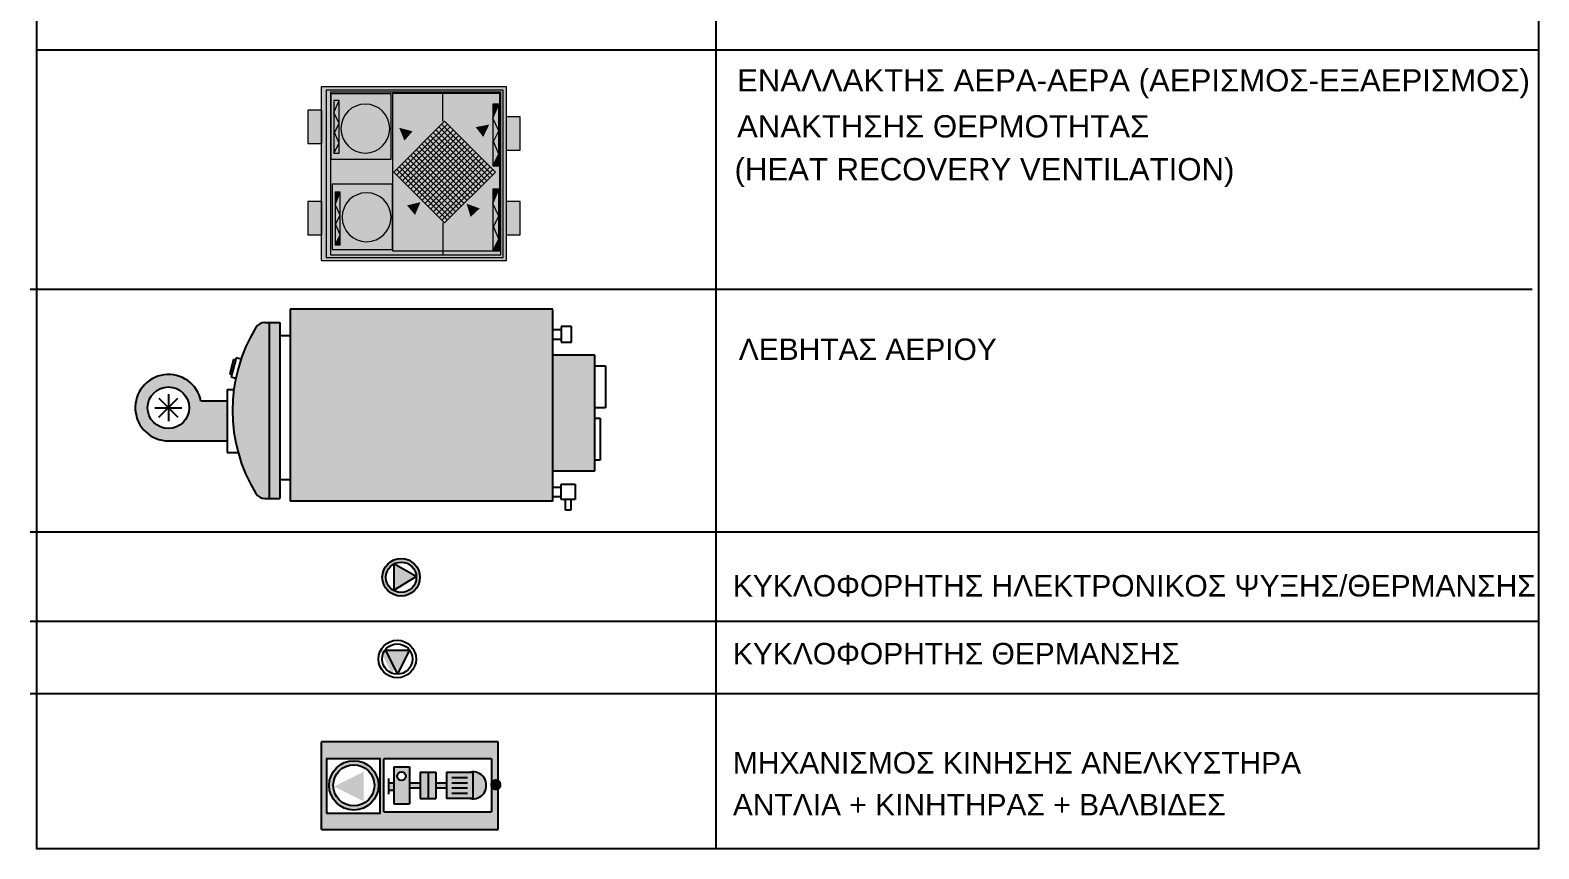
# Model space of a CAD drawing. Header units: metres. Extents: x -11 to 85, y -301 to 135.
# Drawn here: x 64.52 to 72.97, y -33.6 to -29.01 of the extents above; entities that cross this region are included whole.
import ezdxf

# ---------------------------------------------------------------- set-up
doc = ezdxf.new("R2010")
doc.units = ezdxf.units.M
doc.header["$LTSCALE"] = 0.036
for name, color, linetype in [('anelkistiras', 210, 'Continuous'), ('elec endodapedio hatch', 41, 'Continuous'), ('KYKLOFORHTES', 152, 'Continuous'), ('mihanologika text', 20, 'Continuous'), ('SYMBOLA', 160, 'Continuous'), ('therm levit', 220, 'Continuous'), ('therm levit hatch', 211, 'Continuous')]:
    doc.layers.add(name, color=color, linetype=linetype)
for name, color, linetype, lineweight in [('fan enallaktis', 162, 'Continuous', 0), ('fan enallaktis hatch', 141, 'Continuous', 0), ('kaer levit', 240, 'Continuous', 0)]:
    doc.layers.add(name, color=color, linetype=linetype, lineweight=lineweight)
doc.styles.add('TSK_OM', font='arial.ttf')

# ---------------------------------------------------------------- blocks, each defined once
blk = doc.blocks.new('KYKLOFORHTES SYMBATIKOI')
at = {"layer": 'KYKLOFORHTES', "extrusion": (-0.017452, 3.20596e-18, 0.999848)}
blk.add_hatch(color=234, dxfattribs=at).paths.add_polyline_path([(-154.5861, 100.3186), (-154.7187, 100.2523), (-154.7187, 100.3849)])
at = {"layer": 'KYKLOFORHTES', "color": 234, "extrusion": (-0.017452, 3.20596e-18, 0.999848), "elevation": -1.8024, "flags": 128}
blk.add_lwpolyline([(-154.5861, 100.3186), (-154.7187, 100.2523), (-154.7187, 100.3849)], close=True, dxfattribs=at)
at = {"layer": 'KYKLOFORHTES', "color": 234, "extrusion": (-0.017452, 3.20596e-18, 0.999848)}
for radius in [0.1053, 0.0851]:
    blk.add_circle((-154.6684, 100.3181, -1.7511), radius, dxfattribs=at)
blk.add_solid([(-154.7187, 100.2523, -1.8024), (-154.7187, 100.3849, -1.8024), (-154.5861, 100.3186, -1.8024)], dxfattribs=at)
blk = doc.blocks.new('gY1_a36')
at = {"layer": 'SYMBOLA', "color": 0}
blk.add_solid([(0.15, 0.075), (0.15, -0.075), (0, 0)], dxfattribs=at)
blk = doc.blocks.new('mixanismos anelkistira')
at = {"layer": 'elec endodapedio hatch'}
h = blk.add_hatch(color=256, dxfattribs=at)
h.paths.add_polyline_path([(119.4568, 140.0632), (119.4568, 139.5712), (120.4458, 139.5712), (120.4458, 139.8145, -0.750973), (120.4167, 139.8229, -0.750973), (120.4458, 139.8314), (120.4458, 140.0632)])
h.paths.add_polyline_path([(119.7826, 139.9695), (119.7826, 139.6609), (119.4852, 139.6609), (119.4852, 139.9695)], flags=16)
h.paths.add_polyline_path([(119.805, 139.9671), (120.4087, 139.9671), (120.4087, 139.6719), (119.805, 139.6719)], flags=16)
h.paths.add_polyline_path([(119.8611, 139.9228), (119.9496, 139.9228), (119.9496, 139.8343), (120.0087, 139.8343), (120.0087, 139.8933), (120.0972, 139.8933), (120.0972, 139.8343), (120.1562, 139.8343), (120.1562, 139.8933), (120.2887, 139.8933, -1.225622), (120.2887, 139.7457), (120.1562, 139.7457), (120.1562, 139.8048), (120.0972, 139.8048), (120.0972, 139.7457), (120.0087, 139.7457), (120.0087, 139.8048), (119.9496, 139.8048), (119.9496, 139.7162), (119.8611, 139.7162), (119.8611, 139.793), (119.8315, 139.793), (119.8315, 139.8343), (119.8611, 139.8343)], flags=0)
h.paths.add_polyline_path([(119.7753, 139.8193, -1), (119.4989, 139.8193, -1)], flags=0)
h.paths.add_polyline_path([(119.7522, 139.8193, -1), (119.5219, 139.8193, -1)], flags=0)
h.paths.add_polyline_path([(119.9276, 139.8705, -1), (119.8798, 139.8705, -1)], flags=0)
h.paths.add_polyline_path([(119.6915, 139.8962), (119.6915, 139.7308), (119.5262, 139.8135)], flags=0)
at = {"layer": 'anelkistiras'}
for p, q in [((119.4568, 139.5712), (119.4568, 140.0632)), ((120.4458, 140.0632), (119.4568, 140.0632)), ((120.4458, 139.5712), (120.4458, 140.0632)), ((120.4087, 139.9671), (119.805, 139.9671)), ((119.805, 139.6719), (119.805, 139.9671)), ((119.8611, 139.9228), (119.9496, 139.9228)), ((119.8611, 139.9228), (119.8611, 139.7162)), ((119.9496, 139.9228), (119.9496, 139.7162)), ((120.4087, 139.9671), (120.4087, 139.6719)), ((119.8315, 139.8579), (119.8315, 139.7693)), ((119.8315, 139.8343), (119.8611, 139.8343)), ((119.9496, 139.8343), (120.0087, 139.8343)), ((120.0087, 139.8933), (120.0972, 139.8933)), ((120.0087, 139.8933), (120.0087, 139.7457)), ((120.0529, 139.8933), (120.0529, 139.7457)), ((120.0972, 139.8933), (120.0972, 139.7457)), ((120.0972, 139.8343), (120.1562, 139.8343)), ((120.1562, 139.8933), (120.3038, 139.8933)), ((120.1562, 139.8933), (120.1562, 139.7457)), ((120.1858, 139.8638), (120.2743, 139.8638)), ((120.1858, 139.8343), (120.2743, 139.8343)), ((120.3038, 139.8933), (120.3038, 139.7457)), ((119.8315, 139.793), (119.8611, 139.793)), ((119.9496, 139.8048), (120.0087, 139.8048)), ((120.0087, 139.7457), (120.0972, 139.7457)), ((120.0972, 139.8048), (120.1562, 139.8048)), ((120.3038, 139.7457), (120.1562, 139.7457)), ((120.1858, 139.8048), (120.2743, 139.8048)), ((120.1858, 139.7752), (120.2743, 139.7752)), ((119.805, 139.6719), (120.4087, 139.6719)), ((119.8611, 139.7162), (119.9496, 139.7162)), ((119.4568, 139.5712), (120.4458, 139.5712))]:
    blk.add_line(p, q, dxfattribs=at)
blk.add_lwpolyline([(119.4852, 139.6609), (119.4852, 139.9695), (119.7826, 139.9695), (119.7826, 139.6609)], close=True, dxfattribs=at)
at = {"layer": 'anelkistiras', "const_width": 0.0315}
blk.add_lwpolyline([(120.4167, 139.8229, 1), (120.4482, 139.8229, 1)], format="xyb", close=True, dxfattribs=at)
at = {"layer": 'anelkistiras'}
for centre, radius in [((119.6371, 139.8193), 0.1382), ((119.6371, 139.8193), 0.1152), ((119.9037, 139.8705), 0.0239)]:
    blk.add_circle(centre, radius, dxfattribs=at)
blk.add_arc((120.3038, 139.8195), 0.0753, 258.42284, 101.57716, dxfattribs=at)
at = {"layer": 'anelkistiras', "xscale": 1.1025, "yscale": 1.1025, "zscale": 1.1025}
blk.add_blockref('gY1_a36', (119.5262, 139.8129), dxfattribs=at)
blk = doc.blocks.new('gY1_a40')
at = {"layer": 'SYMBOLA'}
for points in [[(0.15, 0.075), (0.15, -0.075), (0, 0)], [(0.01, 0), (0.31, 0.075), (0.285, 0)], [(0.31, -0.075), (0.285, 0), (0.01, 0)]]:
    blk.add_solid(points, dxfattribs=at)
blk = doc.blocks.new('fan enallaktis')
at = {"layer": 'fan enallaktis hatch'}
for points in [[(-1.2878, 0.0641), (-0.0609, 0.0641), (-0.0609, 1.2155), (-1.2878, 1.2155), (-1.2878, 1.0449), (-1.2842, 1.0449), (-1.2842, 0.824), (-1.2878, 0.824)], [(-1.2878, 0.439), (-1.2842, 0.439), (-1.2842, 0.2181), (-1.2878, 0.2181), (-1.2878, 0.0641), (-0.0609, 0.0641), (-0.0609, 1.2155), (-1.2878, 1.2155)], [(-1.2878, 0.0641), (-0.0609, 0.0641), (-0.0609, 0.824), (-0.0627, 0.824), (-0.0627, 1.0449), (-0.0609, 1.0449), (-0.0609, 1.2155), (-1.2878, 1.2155)], [(-1.2878, 0.0641), (-0.0609, 0.0641), (-0.0609, 0.263), (-0.0627, 0.263), (-0.0627, 0.4839), (-0.0609, 0.4839), (-0.0609, 1.2155), (-1.2878, 1.2155)], [(-1.2878, 0.0641), (-0.0609, 0.0641), (-0.0609, 0.824), (-0.0627, 0.824), (-0.0627, 1.0449), (-0.0609, 1.0449), (-0.0609, 1.2155), (-1.2878, 1.2155)], [(-1.2878, 0.0641), (-0.0609, 0.0641), (-0.0609, 1.2155), (-1.2878, 1.2155), (-1.2878, 1.0449), (-1.2842, 1.0449), (-1.2842, 0.824), (-1.2878, 0.824)], [(-1.1961, 0.8431), (-1.1619, 0.9144), (-1.1933, 0.9743), (-1.1619, 1.0456), (-1.1961, 1.1112)], [(-1.1619, 1.0456), (-1.1619, 1.1112), (-1.1961, 1.1112)], [(-0.151, 0.8366), (-0.1107, 0.9204), (-0.1476, 0.9909), (-0.1107, 1.0748), (-0.1503, 1.1507), (-0.151, 1.1507)], [(-0.1107, 1.0748), (-0.1107, 1.1507), (-0.1503, 1.1507)], [(-1.2878, 1.0449), (-1.377, 1.0449), (-1.377, 0.824), (-1.2878, 0.824)], [(-1.1933, 0.9743), (-1.1619, 0.9144), (-1.1619, 1.0456)], [(-0.8257, 0.9287, 1), (-1.1502, 0.9287, 1)], [(-0.1107, 1.0748), (-0.1476, 0.9909), (-0.1107, 0.9204)], [(-0.0609, 0.824), (0.0301, 0.824), (0.0301, 1.0449), (-0.0609, 1.0449)], [(-1.1619, 0.9144), (-1.1961, 0.8431), (-1.1619, 0.7633)], [(-0.1107, 0.9204), (-0.151, 0.8366), (-0.1107, 0.7426)], [(-1.1961, 0.7633), (-1.1619, 0.7633), (-1.1961, 0.8431)], [(-0.151, 0.8366), (-0.151, 0.7426), (-0.1107, 0.7426)], [(-0.151, 0.2717), (-0.1107, 0.3556), (-0.1476, 0.426), (-0.1107, 0.5099), (-0.151, 0.5871)], [(-0.1107, 0.5871), (-0.151, 0.5871), (-0.1107, 0.5099)], [(-0.1107, 0.5099), (-0.1476, 0.426), (-0.1107, 0.3556)], [(-1.2878, 0.439), (-1.377, 0.439), (-1.377, 0.2181), (-1.2878, 0.2181)], [(-0.0609, 0.263), (0.0301, 0.263), (0.0301, 0.4839), (-0.0609, 0.4839)], [(-0.1107, 0.1778), (-0.1107, 0.3556), (-0.151, 0.2717)], [(-0.151, 0.1778), (-0.1107, 0.1778), (-0.151, 0.2717)]]:
    blk.add_hatch(color=256, dxfattribs=at).paths.add_polyline_path(points)
h = blk.add_hatch(color=256, dxfattribs=at)
h.paths.add_polyline_path([(-1.2878, 1.0449), (-1.2842, 1.0449), (-1.2842, 0.824), (-1.2878, 0.824), (-1.2878, 0.439), (-1.2842, 0.439), (-1.2842, 0.2181), (-1.2878, 0.2181), (-1.2878, 0.0641), (-0.0609, 0.0641), (-0.0609, 0.263), (-0.0627, 0.263), (-0.0627, 0.4839), (-0.0609, 0.4839), (-0.0609, 0.824), (-0.0627, 0.824), (-0.0627, 1.0449), (-0.0609, 1.0449), (-0.0609, 1.2155), (-1.2878, 1.2155)])
h.paths.add_polyline_path([(-1.2551, 0.0851), (-0.0819, 0.0851), (-0.0819, 1.1956), (-1.2551, 1.1956)], flags=16)
h.paths.add_polyline_path([(-1.2265, 1.178), (-0.0987, 1.178), (-0.0987, 0.0995), (-1.2265, 0.0995)], flags=0)
h.paths.add_polyline_path([(-1.2161, 1.1431), (-0.8172, 1.1431), (-0.8172, 1.1507), (-0.151, 1.1507), (-0.151, 1.1519), (-0.1058, 1.1519), (-0.1058, 0.1091), (-0.8172, 0.1091), (-0.8172, 0.7097), (-1.2161, 0.7097)], flags=0)
h.paths.add_polyline_path([(-1.1961, 1.1112), (-1.1619, 1.1112), (-1.1619, 0.7633), (-1.1961, 0.7633)], flags=0)
h.paths.add_polyline_path([(-0.8257, 0.9287, -1), (-1.1502, 0.9287, -1)], flags=0)
h.paths.add_polyline_path([(-1.0821, 1.0511), (-0.8379, 0.929), (-1.0821, 0.8069)], flags=0)
h.paths.add_polyline_path([(-1.2243, 0.5433), (-0.825, 0.5433), (-0.825, 0.1098), (-1.2243, 0.1098)], flags=0)
h.paths.add_polyline_path([(-1.2043, 0.5031), (-1.1701, 0.5031), (-1.1701, 0.1552), (-1.2043, 0.1552)], flags=0)
h.paths.add_polyline_path([(-0.8339, 0.3409, -1), (-1.1583, 0.3409, -1)], flags=0)
h.paths.add_polyline_path([(-0.4706, 0.966), (-0.1336, 0.629), (-0.4706, 0.292), (-0.8077, 0.629)], flags=0)
h.paths.add_polyline_path([(-0.7696, 0.6299), (-0.4704, 0.9291), (-0.1713, 0.6299), (-0.4704, 0.3308)], flags=0)
h.paths.add_polyline_path([(-0.7338, 0.6309), (-0.4704, 0.8942), (-0.2071, 0.6309), (-0.4704, 0.3676)], flags=0)
h.paths.add_polyline_path([(-0.6954, 0.6324), (-0.4704, 0.8574), (-0.2455, 0.6324), (-0.4704, 0.4075)], flags=0)
h.paths.add_polyline_path([(-0.657, 0.6309), (-0.4704, 0.8175), (-0.2838, 0.6309), (-0.4704, 0.4443)], flags=0)
h.paths.add_polyline_path([(-0.6204, 0.6307), (-0.4704, 0.7807), (-0.3205, 0.6307), (-0.4704, 0.4807)], flags=0)
h.paths.add_polyline_path([(-0.5838, 0.6309), (-0.4704, 0.7442), (-0.3571, 0.6309), (-0.4704, 0.5176)], flags=0)
h.paths.add_polyline_path([(-0.5454, 0.6324), (-0.4704, 0.7074), (-0.3955, 0.6324), (-0.4704, 0.5574)], flags=0)
h.paths.add_polyline_path([(-0.5071, 0.6309), (-0.4704, 0.6675), (-0.4338, 0.6309), (-0.4704, 0.5943)], flags=0)
h.paths.add_polyline_path([(-0.9019, 0.4626), (-0.9019, 0.2185), (-1.1461, 0.3405)], flags=0)
h.paths.add_polyline_path([(-0.151, 0.5871), (-0.1107, 0.5871), (-0.1107, 0.1778), (-0.151, 0.1778)], flags=0)
h = blk.add_hatch(color=256, dxfattribs=at)
h.paths.add_polyline_path([(-1.2161, 0.7097), (-1.2161, 1.1431), (-0.8172, 1.1431), (-0.8172, 1.1507), (-0.151, 1.1507), (-0.151, 1.1519), (-0.1107, 1.1519), (-0.1107, 1.1507), (-0.1058, 1.1507), (-0.1058, 0.1091), (-0.4829, 0.1091), (-0.4829, 0.0995), (-0.0987, 0.0995), (-0.0987, 1.178), (-1.2265, 1.178), (-1.2265, 0.0995), (-0.4829, 0.0995), (-0.4829, 0.1091), (-0.8172, 0.1091), (-0.8172, 0.7097)])
h.paths.add_polyline_path([(-0.825, 0.5433), (-0.825, 0.1098), (-1.2243, 0.1098), (-1.2243, 0.5433)], flags=16)
h.paths.add_polyline_path([(-1.1701, 0.5031), (-1.1701, 0.1552), (-1.2043, 0.1552), (-1.2043, 0.5031)], flags=0)
h.paths.add_polyline_path([(-0.8339, 0.3409, -1), (-1.1583, 0.3409, -1)], flags=0)
h.paths.add_polyline_path([(-0.9019, 0.4626), (-0.9019, 0.2185), (-1.1461, 0.3405)], flags=0)
h = blk.add_hatch(color=256, dxfattribs=at)
h.paths.add_polyline_path([(-0.8172, 0.1091), (-0.1058, 0.1091), (-0.1058, 1.1507), (-0.8168, 1.1507), (-0.8168, 0.7097), (-0.8172, 0.7097)])
h.paths.add_polyline_path([(-0.8257, 0.9287, 1), (-1.1502, 0.9287, 1)])
h.paths.add_polyline_path([(-0.8379, 0.929), (-1.0821, 0.8069), (-1.0821, 1.0511)], flags=16)
h.paths.add_polyline_path([(-1.1619, 1.1112), (-1.1619, 0.7633), (-1.1961, 0.7633), (-1.1961, 1.1112)])
h = blk.add_hatch(color=256, dxfattribs=at)
h.paths.add_polyline_path([(-0.8168, 1.1507), (-0.8168, 0.7097), (-0.8172, 0.7097), (-0.8172, 0.1091), (-0.1058, 0.1091), (-0.1058, 0.7426), (-0.151, 0.7426), (-0.151, 1.1507)])
h.paths.add_polyline_path([(-0.4706, 0.966), (-0.1336, 0.629), (-0.4706, 0.292), (-0.8077, 0.629)], flags=16)
h.paths.add_polyline_path([(-0.4704, 0.9291), (-0.1713, 0.6299), (-0.4704, 0.3308), (-0.7696, 0.6299)], flags=0)
h.paths.add_polyline_path([(-0.4704, 0.8942), (-0.2071, 0.6309), (-0.4704, 0.3676), (-0.7338, 0.6309)], flags=0)
h.paths.add_polyline_path([(-0.2455, 0.6324), (-0.4704, 0.4075), (-0.6954, 0.6324), (-0.4704, 0.8574)], flags=0)
h.paths.add_polyline_path([(-0.2838, 0.6309), (-0.4704, 0.4443), (-0.657, 0.6309), (-0.4704, 0.8175)], flags=0)
h.paths.add_polyline_path([(-0.3205, 0.6307), (-0.4704, 0.4807), (-0.6204, 0.6307), (-0.4704, 0.7807)], flags=0)
h.paths.add_polyline_path([(-0.3571, 0.6309), (-0.4704, 0.5176), (-0.5838, 0.6309), (-0.4704, 0.7442)], flags=0)
h.paths.add_polyline_path([(-0.3955, 0.6324), (-0.4704, 0.5574), (-0.5454, 0.6324), (-0.4704, 0.7074)], flags=0)
h.paths.add_polyline_path([(-0.4338, 0.6309), (-0.4704, 0.5943), (-0.5071, 0.6309), (-0.4704, 0.6675)], flags=0)
h.paths.add_polyline_path([(-0.151, 0.5871), (-0.1107, 0.5871), (-0.1107, 0.1778), (-0.151, 0.1778)], flags=16)
h = blk.add_hatch(color=256, dxfattribs=at)
h.paths.add_polyline_path([(-1.2243, 0.1098), (-0.825, 0.1098), (-0.825, 0.5433), (-1.2243, 0.5433)])
h.paths.add_polyline_path([(-0.8339, 0.3409, 1), (-1.1583, 0.3409, 1)], flags=16)
h.paths.add_polyline_path([(-1.1461, 0.3405), (-0.9019, 0.4626), (-0.9019, 0.2185)], flags=0)
at = {"layer": 'fan enallaktis'}
for p, q in [((-1.1961, 1.1112), (-1.1619, 1.0456)), ((-0.4829, 0.966), (-0.4829, 1.173)), ((-0.151, 1.1519), (-0.1107, 1.0748)), ((-1.1619, 1.0456), (-1.1933, 0.9743)), ((-0.1107, 1.0748), (-0.1476, 0.9909)), ((-1.1619, 0.9144), (-1.1961, 0.8431)), ((-1.1933, 0.9743), (-1.1619, 0.9144)), ((-0.7877, 0.6119), (-0.4516, 0.9479)), ((-0.7702, 0.5944), (-0.4342, 0.9305)), ((-0.7518, 0.576), (-0.4157, 0.9121)), ((-0.5241, 0.9111), (-0.1881, 0.575)), ((-0.5057, 0.9295), (-0.1697, 0.5934)), ((-0.4883, 0.947), (-0.1522, 0.6109)), ((-0.1107, 0.9204), (-0.151, 0.8366)), ((-0.1476, 0.9909), (-0.1107, 0.9204)), ((-1.1961, 0.8431), (-1.1619, 0.7633)), ((-0.7319, 0.5561), (-0.3958, 0.8921)), ((-0.7135, 0.5376), (-0.3774, 0.8737)), ((-0.6953, 0.5194), (-0.3592, 0.8555)), ((-0.6768, 0.501), (-0.3408, 0.8371)), ((-0.6569, 0.4811), (-0.3208, 0.8171)), ((-0.6191, 0.8162), (-0.283, 0.4801)), ((-0.5991, 0.8361), (-0.2631, 0.5)), ((-0.5807, 0.8545), (-0.2446, 0.5185)), ((-0.5625, 0.8727), (-0.2264, 0.5367)), ((-0.5441, 0.8912), (-0.208, 0.5551)), ((-0.151, 0.8366), (-0.1107, 0.7426)), ((-0.7307, 0.7046), (-0.3946, 0.3685)), ((-0.7125, 0.7228), (-0.3764, 0.3867)), ((-0.6941, 0.7412), (-0.358, 0.4051)), ((-0.6741, 0.7611), (-0.338, 0.4251)), ((-0.6557, 0.7795), (-0.3196, 0.4435)), ((-0.6385, 0.4627), (-0.3024, 0.7987)), ((-0.6375, 0.7978), (-0.3014, 0.4617)), ((-0.6203, 0.4444), (-0.2842, 0.7805)), ((-0.6019, 0.426), (-0.2658, 0.7621)), ((-0.5819, 0.4061), (-0.2458, 0.7422)), ((-0.5635, 0.3877), (-0.2274, 0.7237)), ((-0.5453, 0.3695), (-0.2092, 0.7055)), ((-0.7875, 0.6478), (-0.4514, 0.3117)), ((-0.7691, 0.6662), (-0.433, 0.3301)), ((-0.7491, 0.6861), (-0.413, 0.3501)), ((-0.5269, 0.351), (-0.1908, 0.6871)), ((-0.5069, 0.3311), (-0.1708, 0.6672)), ((-0.4885, 0.3127), (-0.1524, 0.6488)), ((-1.2043, 0.5031), (-1.1701, 0.4376)), ((-0.151, 0.5871), (-0.1107, 0.5099)), ((-0.1107, 0.5099), (-0.1476, 0.426)), ((-1.1701, 0.4376), (-1.2014, 0.3663)), ((-0.1476, 0.426), (-0.1107, 0.3556)), ((-1.1701, 0.3064), (-1.2043, 0.2351)), ((-1.2014, 0.3663), (-1.1701, 0.3064)), ((-0.1107, 0.3556), (-0.151, 0.2717)), ((-1.2043, 0.2351), (-1.1701, 0.1552)), ((-0.4829, 0.292), (-0.4829, 0.0996)), ((-0.151, 0.2717), (-0.1107, 0.1778))]:
    blk.add_line(p, q, dxfattribs=at)
for points in [[(-1.2878, 1.2155), (-0.0609, 1.2155), (-0.0609, 0.0641), (-1.2878, 0.0641)], [(-1.2551, 1.1956), (-0.0819, 1.1956), (-0.0819, 0.0851), (-1.2551, 0.0851)], [(-1.2265, 1.178), (-0.0987, 1.178), (-0.0987, 0.0995), (-1.2265, 0.0995)], [(-1.2161, 1.1431), (-0.8168, 1.1431), (-0.8168, 0.7097), (-1.2161, 0.7097)], [(-1.1961, 1.1112), (-1.1619, 1.1112), (-1.1619, 0.7633), (-1.1961, 0.7633)], [(-0.8172, 1.1507), (-0.1058, 1.1507), (-0.1058, 0.1091), (-0.8172, 0.1091)], [(-0.151, 1.1519), (-0.1107, 1.1519), (-0.1107, 0.7426), (-0.151, 0.7426)], [(-1.377, 1.0449), (-1.2842, 1.0449), (-1.2842, 0.824), (-1.377, 0.824)], [(-0.0627, 1.0449), (0.0301, 1.0449), (0.0301, 0.824), (-0.0627, 0.824)], [(-0.4706, 0.292), (-0.1336, 0.629), (-0.4706, 0.966), (-0.8077, 0.629)], [(-1.2243, 0.5433), (-0.825, 0.5433), (-0.825, 0.1098), (-1.2243, 0.1098)], [(-1.2043, 0.5031), (-1.1701, 0.5031), (-1.1701, 0.1552), (-1.2043, 0.1552)], [(-0.151, 0.5871), (-0.1107, 0.5871), (-0.1107, 0.1778), (-0.151, 0.1778)], [(-1.377, 0.439), (-1.2842, 0.439), (-1.2842, 0.2181), (-1.377, 0.2181)], [(-0.0627, 0.4839), (0.0301, 0.4839), (0.0301, 0.263), (-0.0627, 0.263)]]:
    blk.add_lwpolyline(points, close=True, dxfattribs=at)
for centre in [(-0.9879, 0.9287), (-0.9961, 0.3409)]:
    blk.add_circle(centre, 0.1622, dxfattribs=at)
at = {"layer": 'fan enallaktis', "xscale": 1.627830749999999, "yscale": 1.627830749999999, "zscale": 1.627830749999999, "rotation": 180}
blk.add_blockref('gY1_a36', (-0.8379, 0.9298), dxfattribs=at)
at = {"layer": 'fan enallaktis', "color": 240}
for p, xscale, yscale, zscale, rotation in [((-0.6305, 0.8287), 0.5471699999999997, 0.5471699999999997, 0.5471699999999997, 139.998246099921), ((-0.3247, 0.8385), 0.5471699999999998, 0.5471699999999998, 0.5471699999999998, 46.90418803826589), ((-0.7718, 0.3355), 0.5471699999999998, 0.5471699999999998, 0.5471699999999998, 41.27729920653211), ((-0.1746, 0.3136), 0.5471699999999999, 0.5471699999999999, 0.5471699999999999, 142.2600130889486)]:
    blk.add_blockref('gY1_a40', p, dxfattribs=dict(at, xscale=xscale, yscale=yscale, zscale=zscale, rotation=rotation))
at = {"layer": 'fan enallaktis', "xscale": 1.627830749999999, "yscale": 1.627830749999999, "zscale": 1.627830749999999}
blk.add_blockref('gY1_a36', (-1.1461, 0.3397), dxfattribs=at)
blk = doc.blocks.new('levitas 2')
at = {"layer": 'therm levit hatch'}
h = blk.add_hatch(color=256, dxfattribs=at)
edge = h.paths.add_edge_path()
edge.add_ellipse((37046.1296, 92636.3621), major_axis=(-0.8895, 0), ratio=1, start_angle=328.46291, end_angle=391.53709)
edge.add_ellipse((37045.4216, 92635.9276), major_axis=(-0.0588, 0), ratio=1, start_angle=31.49127, end_angle=90)
edge.add_line((37045.4216, 92635.8688), (37045.446, 92635.8688))
edge.add_line((37045.446, 92635.8688), (37045.446, 92636.8555))
edge.add_line((37045.446, 92636.8555), (37045.4216, 92636.8555))
edge.add_ellipse((37045.4216, 92636.7966), major_axis=(-0.0588, 0), ratio=1, start_angle=270, end_angle=328.50873)
for points in [[(37045.5048, 92636.8555), (37045.446, 92636.8555), (37045.446, 92635.8688), (37045.5048, 92635.8688)], [(37045.5636, 92636.9293), (37045.5636, 92635.855), (37047.0344, 92635.855), (37047.0344, 92636.9293)], [(37047.2697, 92636.6714), (37047.0344, 92636.6714), (37047.0344, 92636.0242), (37047.2697, 92636.0242)]]:
    blk.add_hatch(color=256, dxfattribs=at).paths.add_polyline_path(points)
h = blk.add_hatch(color=256, dxfattribs=at)
edge = h.paths.add_edge_path()
edge.add_line((37045.2107, 92636.4149), (37045.0638, 92636.4149))
edge.add_ellipse((37044.8815, 92636.3777), major_axis=(-0.186, 0), ratio=1, start_angle=191.53696, end_angle=450)
edge.add_line((37044.8815, 92636.1917), (37045.2107, 92636.1917))
edge.add_line((37045.2107, 92636.1917), (37045.2107, 92636.4149))
edge = h.paths.add_edge_path(flags=16)
edge.add_ellipse((37044.8815, 92636.3777), major_axis=(-0.1163, 0), ratio=1, start_angle=0, end_angle=360)
at = {"layer": 'therm levit'}
for p, q in [((37045.4216, 92636.8555), (37045.5048, 92636.8555)), ((37045.446, 92636.8555), (37045.446, 92635.8688)), ((37045.5048, 92636.8555), (37045.5048, 92635.8688)), ((37045.5636, 92636.9297), (37045.5636, 92635.855)), ((37047.0344, 92636.9293), (37045.5636, 92636.9293)), ((37047.0344, 92635.855), (37047.0344, 92636.9289)), ((37045.5048, 92636.7832), (37045.5636, 92636.7832)), ((37047.0344, 92636.8155), (37047.0808, 92636.8155)), ((37047.0808, 92636.8327), (37047.0808, 92636.7453)), ((37047.1391, 92636.8327), (37047.0808, 92636.8327)), ((37047.1391, 92636.7453), (37047.1391, 92636.8327)), ((37047.0344, 92636.7625), (37047.0808, 92636.7625)), ((37047.0808, 92636.7453), (37047.1391, 92636.7453)), ((37045.2464, 92636.6471), (37045.2245, 92636.5674)), ((37045.2615, 92636.6573), (37045.2323, 92636.5509)), ((37045.2578, 92636.644), (37045.2464, 92636.6471)), ((37045.2863, 92636.6505), (37045.2615, 92636.6573)), ((37047.2697, 92636.6714), (37047.0344, 92636.6714)), ((37047.2697, 92636.0242), (37047.2697, 92636.6714)), ((37047.2697, 92636.6125), (37047.3285, 92636.6125)), ((37047.3285, 92636.6125), (37047.3285, 92636.3772)), ((37045.2245, 92636.5674), (37045.236, 92636.5643)), ((37045.2323, 92636.5509), (37045.2571, 92636.5441)), ((37044.8282, 92636.431), (37044.9348, 92636.3244)), ((37044.8282, 92636.3244), (37044.9348, 92636.431)), ((37044.8815, 92636.453), (37044.8815, 92636.3023)), ((37045.2107, 92636.4798), (37045.2479, 92636.4798)), ((37045.2107, 92636.4798), (37045.2107, 92636.1268)), ((37044.8062, 92636.3777), (37044.9568, 92636.3777)), ((37045.2107, 92636.4149), (37045.0638, 92636.4149)), ((37047.3285, 92636.3772), (37047.2697, 92636.3772)), ((37047.2697, 92636.3184), (37047.2991, 92636.3184)), ((37047.2991, 92636.3184), (37047.2991, 92636.0831)), ((37044.8815, 92636.1917), (37045.2107, 92636.1917)), ((37045.2107, 92636.1268), (37045.2718, 92636.1268)), ((37047.0344, 92636.0242), (37047.2697, 92636.0242)), ((37047.2991, 92636.0831), (37047.2697, 92636.0831)), ((37045.5636, 92635.9742), (37045.5048, 92635.9742)), ((37047.0344, 92635.933), (37047.0808, 92635.933)), ((37047.0808, 92635.8629), (37047.0808, 92635.9503)), ((37047.0808, 92635.9503), (37047.1587, 92635.9503)), ((37047.1587, 92635.9503), (37047.1587, 92635.8629)), ((37045.4216, 92635.8688), (37045.5048, 92635.8688)), ((37047.0344, 92635.855), (37045.5636, 92635.855)), ((37047.0344, 92635.8801), (37047.0808, 92635.8801)), ((37047.1587, 92635.8629), (37047.0808, 92635.8629)), ((37047.105, 92635.8041), (37047.105, 92635.8629)), ((37047.1345, 92635.8629), (37047.1345, 92635.8041)), ((37047.1345, 92635.8041), (37047.105, 92635.8041))]:
    blk.add_line(p, q, dxfattribs=at)
for centre, major_axis, start_param, end_param in [((37045.4216, 92636.7966), (-0.0588, 0), 4.712389, 5.733559), ((37046.1296, 92636.3621), (-0.8895, 0), 5.732759, 6.833611), ((37044.8815, 92636.3777), (-0.186, 0), 3.342951, 7.853982), ((37045.4216, 92635.9276), (-0.0588, 0), 0.549626, 1.570796)]:
    blk.add_ellipse(centre, major_axis=major_axis, ratio=1, start_param=start_param, end_param=end_param, dxfattribs=at)
blk.add_ellipse((37044.8815, 92636.3777), major_axis=(-0.1163, 0), ratio=1, dxfattribs=at)
blk = doc.blocks.new('neos kykloforitis')
at = {"layer": 'KYKLOFORHTES'}
h = blk.add_hatch(color=256, dxfattribs=at)
edge = h.paths.add_edge_path()
edge.add_ellipse((60.491, -100.7498), major_axis=(0.1053, 0), ratio=0.999848, start_angle=0, end_angle=360)
edge = h.paths.add_edge_path(flags=16)
edge.add_ellipse((60.491, -100.7498), major_axis=(0.0851, 0), ratio=0.999848, start_angle=0, end_angle=360)
blk.add_hatch(color=256, dxfattribs=at).paths.add_polyline_path([(60.4503, -100.676), (60.4503, -100.8221), (60.5753, -100.7462)])
for p, q in [((60.4503, -100.676), (60.4503, -100.8221)), ((60.5753, -100.7462), (60.4503, -100.676)), ((60.4503, -100.8221), (60.5753, -100.7462))]:
    blk.add_line(p, q, dxfattribs=at)
at = {"layer": 'KYKLOFORHTES', "extrusion": (0, -0.017452, 0.999848)}
for radius in [0.1053, 0.0851]:
    blk.add_circle((60.491, -100.7344, 1.8108), radius, dxfattribs=at)

msp = doc.modelspace()

# ---------------------------------------------------------------- linework, layer by layer
at = {"layer": 'mihanologika text'}
for p, q in [((68.3573, -24.8708), (68.3573, -33.5994)), ((64.5555, -29.1224), (72.9663, -29.1224)), ((64.5181, -30.4636), (72.9289, -30.4636)), ((64.5181, -31.8231), (72.9602, -31.8231)), ((64.5181, -32.3235), (72.9635, -32.3235)), ((64.5181, -32.7295), (72.9667, -32.7295))]:
    msp.add_line(p, q, dxfattribs=at)
msp.add_lwpolyline([(64.5555, -24.8641), (72.9649, -24.8641), (72.9649, -33.5989), (64.5555, -33.5989)], close=True, dxfattribs=at)

# ---------------------------------------------------------------- block references
at = {"layer": 'anelkistiras'}
msp.add_blockref('mixanismos anelkistira', (-53.3065, -173.0632), dxfattribs=at)
at = {"layer": 'fan enallaktis', "xscale": -0.8449999999938882, "yscale": 0.845000000030268, "zscale": 0.8450000000000001, "rotation": 180}
msp.add_blockref('fan enallaktis', (67.2368, -29.2766), dxfattribs=at)
at = {"layer": 'kaer levit'}
msp.add_blockref('levitas 2', (-36979.5891, -92667.506), dxfattribs=at)
at = {"layer": 'KYKLOFORHTES'}
for name, p in [('neos kykloforitis', (6.1045, 68.6724)), ('KYKLOFORHTES SYMBATIKOI', (-33.7595, -187.2044, 0.0516))]:
    msp.add_blockref(name, p, dxfattribs=at)

# ---------------------------------------------------------------- texts
at = {"layer": 'mihanologika text', "style": 'TSK_OM'}
for s, height, p in [('ΕΝΑΛΛΑΚΤΗΣ ΑΕΡΑ-ΑΕΡΑ (ΑΕΡΙΣΜΟΣ-ΕΞΑΕΡΙΣΜΟΣ) ', 0.1248, (68.4768, -29.3567, 2.1605)), ('ΑΝΑΚΤΗΣΗΣ ΘΕΡΜΟΤΗΤΑΣ', 0.1248, (68.4768, -29.6143, 2.1605)), ('(HEAT RECOVERY VENTILATION)', 0.1248, (68.4626, -29.8545, 2.1605)), ('ΛΕΒΗΤΑΣ ΑΕΡΙΟΥ', 0.12, (68.4862, -30.8608)), ('ΚΥΚΛΟΦΟΡΗΤΗΣ ΗΛΕΚΤΡΟΝΙΚΟΣ ΨΥΞΗΣ/ΘΕΡΜΑΝΣΗΣ', 0.12, (68.4534, -32.1858, 2.0774)), ('ΚΥΚΛΟΦΟΡΗΤΗΣ ΘΕΡΜΑΝΣΗΣ', 0.12, (68.4534, -32.5659, 2.0774)), ('ΜΗΧΑΝΙΣΜΟΣ ΚΙΝΗΣΗΣ ΑΝΕΛΚΥΣΤΗΡΑ', 0.12, (68.4534, -33.1774, 2.0774)), ('ΑΝΤΛΙΑ + ΚΙΝΗΤΗΡΑΣ + ΒΑΛΒΙΔΕΣ', 0.12, (68.4534, -33.4121, 2.0774))]:
    msp.add_text(s, height=height, dxfattribs=at).set_placement(p)

doc.saveas('drawing.dxf')
